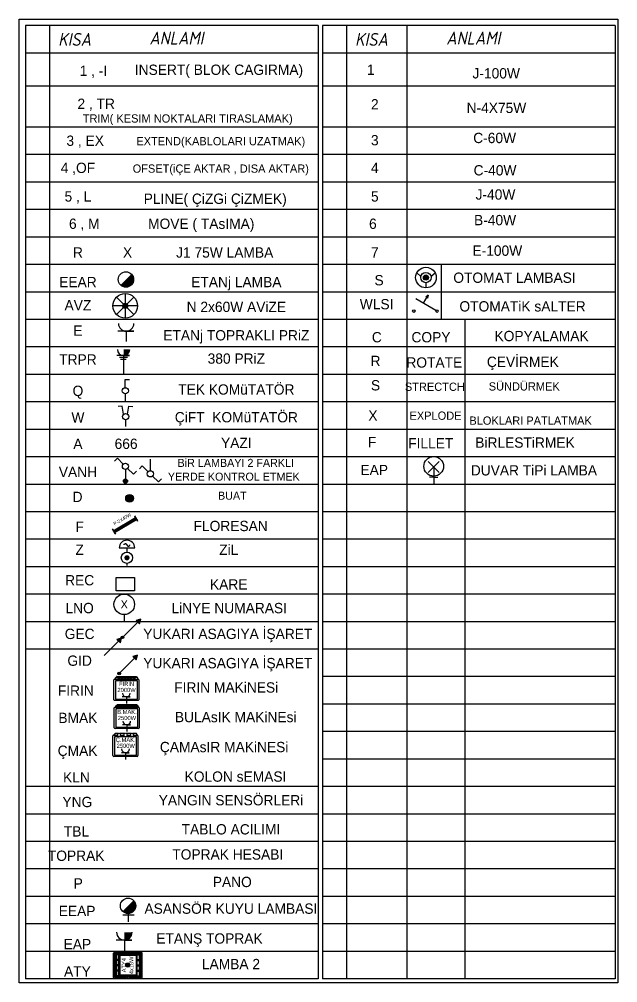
# Model space of a CAD drawing. Header units: millimetres. Extents: x 2277 to 6511, y 228 to 2237.
# Drawn here: x 3761 to 4923, y 298 to 2168 of the extents above; entities that cross this region are included whole.
import ezdxf
from ezdxf.enums import TextEntityAlignment as Align

# ---------------------------------------------------------------- set-up
doc = ezdxf.new("R2010")
doc.units = ezdxf.units.MM
for name, color, linetype in [('ACIHAZ', 7, 'Continuous'), ('AHAT', 7, 'Continuous'), ('ELK', 5, 'Continuous'), ('ELK-Sefa', 3, 'Continuous'), ('THAT', 7, 'Continuous'), ('ZCIHAZ', 5, 'Continuous'), ('ŞEMA', 9, 'Continuous')]:
    doc.layers.add(name, color=color, linetype=linetype)
doc.layers.add('Armatür1', color=3, linetype='Continuous', lineweight=30)
doc.styles.add('2', font='TROMANS', dxfattribs={"height": 20})
doc.styles.add('Sefa - 1', font='GENISO.ttf', dxfattribs={"oblique": 12})

# ---------------------------------------------------------------- blocks, each defined once
blk = doc.blocks.new('EEAR')
at = {"layer": 'ACIHAZ', "color": 3, "const_width": 15}
for points in [[(-5.3, -5.3, 0.414214), (5.3, -5.3, 1)], [(5.3, -5.3, 0.414214), (5.3, 5.3, 1)]]:
    blk.add_lwpolyline(points, format="xyb", dxfattribs=at)
at = {"layer": 'ACIHAZ', "color": 3}
blk.add_circle((0, 0), 15, dxfattribs=at)
blk = doc.blocks.new('E')
at = {"layer": 'ACIHAZ', "color": 4}
for p, q in [((14.7, 20), (-16, 20)), ((0, 20), (14.7, 20)), ((0, 20), (0, 0))]:
    blk.add_line(p, q, dxfattribs=at)
blk.add_arc((0, 35), 15, 180, 0, dxfattribs=at)
blk = doc.blocks.new('TRPR')
at = {"layer": 'ACIHAZ', "color": 4}
for p, q in [((14.7, 44), (-16, 44)), ((9.2, 39.4), (-10.1, 39.4)), ((6.2, 34.3), (-7.3, 34.3)), ((0, 44), (0, 0)), ((0, 44), (14.7, 44))]:
    blk.add_line(p, q, dxfattribs=at)
at = {"layer": 'ACIHAZ', "color": 4, "const_width": 15}
blk.add_lwpolyline([(0, 51.5, 0.414214), (7.5, 59, 1)], format="xyb", dxfattribs=at)
at = {"layer": 'ACIHAZ', "color": 4}
blk.add_arc((0, 59), 15, 180, 0, dxfattribs=at)
blk = doc.blocks.new('Q')
at = {"layer": 'ACIHAZ', "color": 2}
for p, q in [((0, 31.8), (0, 51.8)), ((0, 51.8), (10.1, 51.8))]:
    blk.add_line(p, q, dxfattribs=at)
at = {"layer": 'ACIHAZ', "color": 3}
blk.add_line((0, 16.8), (0, 0), dxfattribs=at)
at = {"layer": 'ACIHAZ', "color": 2}
blk.add_circle((0, 24.3), 7.5, dxfattribs=at)
blk = doc.blocks.new('W')
at = {"layer": 'ACIHAZ', "color": 2}
for p, q in [((-8.1, 49.5), (-17.9, 48.3)), ((-4.9, 29.7), (-8.1, 49.5)), ((4.9, 29.7), (7.6, 49.5)), ((7.6, 49.5), (17.4, 48.5))]:
    blk.add_line(p, q, dxfattribs=at)
at = {"layer": 'ACIHAZ', "color": 3}
blk.add_line((0, 16.5), (0, 0), dxfattribs=at)
at = {"layer": 'ACIHAZ', "color": 2}
blk.add_circle((0, 24), 7.5, dxfattribs=at)
blk = doc.blocks.new('a')
at = {"layer": 'AHAT', "color": 2, "style": '2'}
blk.add_text('666', height=20, dxfattribs=at).set_placement((0, 0), align=Align.MIDDLE_CENTER)
blk = doc.blocks.new('D')
at = {"layer": 'AHAT', "const_width": 5}
blk.add_lwpolyline([(-2.5, 0, 1), (2.5, 0, 1)], format="xyb", close=True, dxfattribs=at)
at = {"layer": 'AHAT', "color": 7}
blk.add_circle((0, 0), 5, dxfattribs=at)
blk = doc.blocks.new('VANH')
at = {"layer": 'ACIHAZ', "color": 2}
for p, q in [((-19.4, 55.5), (-26.8, 48.1)), ((-5.3, 41.3), (-19.4, 55.5)), ((5.3, 30.7), (19.7, 16.8)), ((19.7, 16.8), (26.8, 23.9))]:
    blk.add_line(p, q, dxfattribs=at)
at = {"layer": 'ACIHAZ', "color": 4}
blk.add_line((0, 28.5), (0, 0), dxfattribs=at)
at = {"layer": 'ACIHAZ', "color": 2}
blk.add_circle((0, 36), 7.5, dxfattribs=at)
blk.add_blockref('D', (0, 0))
blk = doc.blocks.new('FLOR')
at = {"layer": 'ACIHAZ', "color": 4}
for p, q in [((-15.2, 125), (4.8, 125)), ((-14.2, 125), (5.8, 125)), ((-13.2, 125), (6.8, 125)), ((-12.2, 125), (7.8, 125)), ((-11.2, 125), (8.8, 125)), ((-10.2, 125), (9.8, 125)), ((-9.9, 125), (10.1, 125)), ((-8.9, 125), (11.1, 125)), ((-7.9, 125), (12.1, 125)), ((-6.9, 125), (13.1, 125)), ((-5.9, 125), (14.1, 125)), ((-4.9, 125), (15.1, 125)), ((-15.2, 0), (4.8, 0)), ((-14.2, 0), (5.8, 0)), ((-13.2, 0), (6.8, 0)), ((-12.2, 0), (7.8, 0)), ((-11.2, 0), (8.8, 0)), ((-10.2, 0), (9.8, 0)), ((-9.9, 0), (10.1, 0)), ((-8.9, 0), (11.1, 0)), ((-7.9, 0), (12.1, 0)), ((-6.9, 0), (13.1, 0)), ((-5.9, 0), (14.1, 0)), ((-4.9, 0), (15.1, 0))]:
    blk.add_line(p, q, dxfattribs=at)
at = {"layer": 'ACIHAZ', "color": 3}
for p, q in [((-5.2, 0), (-5.2, 125)), ((-4.2, 0), (-4.2, 125)), ((-3.2, 0), (-3.2, 125)), ((-2.2, 0), (-2.2, 125)), ((-1.2, 0), (-1.2, 125)), ((-0.2, 0), (-0.2, 125)), ((0.1, 0), (0.1, 125)), ((1.1, 0), (1.1, 125)), ((2.1, 0), (2.1, 125)), ((3.1, 0), (3.1, 125)), ((4.1, 0), (4.1, 125)), ((5.1, 0), (5.1, 125))]:
    blk.add_line(p, q, dxfattribs=at)
blk = doc.blocks.new('GEC')
at = {"layer": 'AHAT', "color": 7}
for p, q in [((71.1, 70.3), (3.9, 3.1)), ((-3.5, -3.5), (-70.7, -70.7))]:
    blk.add_line(p, q, dxfattribs=at)
for points in [[(66.3, 52.5), (71.1, 70.3), (53.3, 65.5)], [(71.1, 70.3), (60.7, 67.5), (68.3, 59.9)], [(-8.3, -21.4), (-3.5, -3.5), (-21.4, -8.3)], [(-3.5, -3.5), (-13.9, -6.3), (-6.3, -13.9)]]:
    blk.add_lwpolyline(points, close=True, dxfattribs=at)
at = {"layer": 'AHAT', "const_width": 5}
blk.add_lwpolyline([(-2.5, 0, 1), (2.5, 0, 1)], format="xyb", close=True, dxfattribs=at)
at = {"layer": 'AHAT', "color": 7}
blk.add_circle((0, 0), 5, dxfattribs=at)
for points in [[(71.1, 70.3), (66.3, 52.5), (53.3, 65.5), (66.3, 52.5)], [(71.1, 70.3), (68.3, 59.9), (60.7, 67.5)], [(-3.5, -3.5), (-8.3, -21.4), (-21.4, -8.3), (-8.3, -21.4)], [(-3.5, -3.5), (-6.3, -13.9), (-13.9, -6.3)]]:
    blk.add_solid(points, dxfattribs=at)
blk = doc.blocks.new('GID')
at = {"layer": 'AHAT', "color": 7}
blk.add_line((71.1, 70.3), (3.9, 3.1), dxfattribs=at)
for points in [[(66.3, 52.5), (71.1, 70.3), (53.3, 65.5)], [(71.1, 70.3), (60.7, 67.5), (68.3, 59.9)]]:
    blk.add_lwpolyline(points, close=True, dxfattribs=at)
at = {"layer": 'AHAT', "const_width": 5}
blk.add_lwpolyline([(-2.5, 0, 1), (2.5, 0, 1)], format="xyb", close=True, dxfattribs=at)
at = {"layer": 'AHAT', "color": 7}
blk.add_circle((0, 0), 5, dxfattribs=at)
for points in [[(71.1, 70.3), (66.3, 52.5), (53.3, 65.5), (66.3, 52.5)], [(71.1, 70.3), (68.3, 59.9), (60.7, 67.5)]]:
    blk.add_solid(points, dxfattribs=at)
blk = doc.blocks.new('EEAP')
at = {"layer": 'ACIHAZ', "color": 4}
for p, q in [((11.7, 13), (-10.5, 13)), ((0, 15.9), (0, 0))]:
    blk.add_line(p, q, dxfattribs=at)
at = {"layer": 'ACIHAZ', "color": 4, "const_width": 15}
for points in [[(5.3, 25.6, 0.414214), (5.3, 36.2, 1)], [(-5.3, 25.6, 0.414214), (5.3, 25.6, 1)]]:
    blk.add_lwpolyline(points, format="xyb", dxfattribs=at)
at = {"layer": 'ACIHAZ', "color": 4}
blk.add_circle((0, 30.9), 15, dxfattribs=at)
blk = doc.blocks.new('EPR')
at = {"layer": 'ACIHAZ', "color": 4}
for p, q in [((14.7, 20), (-16, 20)), ((0, 20), (0, 0)), ((0, 20), (14.7, 20))]:
    blk.add_line(p, q, dxfattribs=at)
at = {"layer": 'ACIHAZ', "color": 4, "const_width": 15}
blk.add_lwpolyline([(0, 27.5, 0.414214), (7.5, 35, 1)], format="xyb", dxfattribs=at)
at = {"layer": 'ACIHAZ', "color": 4}
blk.add_arc((0, 35), 15, 180, 0, dxfattribs=at)
blk = doc.blocks.new('7')
at = {"layer": 'AHAT', "color": 2, "style": '2'}
blk.add_text('E-100W', height=20, dxfattribs=at).set_placement((49.5, 9.2), align=Align.MIDDLE_CENTER)
blk = doc.blocks.new('S')
at = {"layer": 'ELK-Sefa'}
for points in [[(-1104.2, -654.6), (-1112.2, -647.5)], [(-1084.7, -654.6), (-1076.7, -647.5)], [(-1094.5, -666.8), (-1094.5, -676.8)]]:
    blk.add_lwpolyline(points, dxfattribs=at)
for radius in [20, 10]:
    blk.add_circle((-1094.5, -656.8), radius, dxfattribs=at)
blk.add_blockref('D', (-1094.5, -656.8), dxfattribs=at)
blk = doc.blocks.new('WLSI')
at = {"layer": 'THAT', "color": 3}
blk.add_line((2.5, 9.3), (47.8, 87), dxfattribs=at)
at = {"layer": 'THAT', "color": 2}
for p, q in [((30.6, 57.5), (62.1, 39.7)), ((50.7, 41.9), (52.6, 45.1)), ((62.1, 39.7), (50.7, 41.9)), ((54.4, 48.3), (52.6, 45.1)), ((62.1, 39.7), (54.4, 48.3))]:
    blk.add_line(p, q, dxfattribs=at)
for centre in [(0, 95), (0, 5)]:
    blk.add_circle(centre, 5, dxfattribs=at)
blk.add_solid([(62.1, 39.7), (54.4, 48.3), (50.7, 41.9), (54.4, 48.3)], dxfattribs=at)
blk = doc.blocks.new('vaviyen')
at = {"layer": 'ACIHAZ', "color": 4}
blk.add_line((0, -22.8), (0, 0), dxfattribs=at)
at = {"layer": 'ACIHAZ', "color": 2}
for p, q in [((-15.8, -13.4), (-21.4, -19.1)), ((-4.2, -24.6), (-15.8, -13.4)), ((4.2, -33.1), (15.6, -44.4)), ((15.6, -44.4), (21.4, -38.5))]:
    blk.add_line(p, q, dxfattribs=at)
blk.add_circle((0, -28.8), 6, dxfattribs=at)

msp = doc.modelspace()

# ---------------------------------------------------------------- linework, layer by layer
at = {"color": 0}
for p, q in [((3773.037, 2156.035), (3773.037, 305.552)), ((4349.775, 2156.035), (4349.775, 305.552)), ((4513.666, 2156.035), (4513.666, 305.552)), ((4580.448, 1692.284), (4580.448, 1585.613)), ((4625.977, 1584.401), (4625.977, 305.552))]:
    msp.add_line(p, q, dxfattribs=at)
for points in [[(4565.803, 1279.738), (4557.66, 1279.738)], [(4565.803, 1279.738), (4573.946, 1279.738)]]:
    msp.add_lwpolyline(points)
msp.add_lwpolyline([(3948.877, 1084.481), (3984.323, 1084.481), (3984.323, 1058.72), (3948.877, 1058.72)], close=True)
msp.add_circle((4565.803, 1300.522), 19.08)
at = {"layer": 'ACIHAZ', "color": 3}
for p, q in [((3949.565, 1629.013), (3983.407, 1595.172)), ((3983.407, 1629.013), (3949.565, 1595.172)), ((3966.486, 1636.022), (3966.486, 1588.163)), ((3990.416, 1612.092), (3942.557, 1612.092)), ((4555.074, 1288.484), (4576.533, 1309.942)), ((4576.533, 1288.484), (4555.074, 1309.942))]:
    msp.add_line(p, q, dxfattribs=at)
at = {"layer": 'ACIHAZ', "color": 4}
for p, q in [((4565.803, 1299.213), (4565.803, 1266.137)), ((3976.078, 852.934, -18181.722), (3960.702, 852.934, -18181.722)), ((3968.724, 852.934, -18181.722), (3976.078, 852.934, -18181.722)), ((3968.724, 852.934, -18181.722), (3968.724, 839.934, -18181.722)), ((3976.879, 798.519, -18181.722), (3961.503, 798.519, -18181.722)), ((3969.525, 798.519, -18181.722), (3976.879, 798.519, -18181.722)), ((3969.525, 798.519, -18181.722), (3969.525, 785.519, -18181.722)), ((3974.424, 744.45), (3959.048, 744.45)), ((3967.071, 744.45), (3974.424, 744.45)), ((3967.071, 744.45), (3967.071, 731.45))]:
    msp.add_line(p, q, dxfattribs=at)
at = {"layer": 'ACIHAZ', "color": 3}
msp.add_circle((3966.486, 1612.092), 23.93, dxfattribs=at)
at = {"layer": 'ACIHAZ', "color": 4}
for centre in [(3968.724, 860.434, -18181.722), (3969.525, 806.019, -18181.722), (3967.071, 751.95)]:
    msp.add_arc(centre, 7.5, 180, 0, dxfattribs=at)
at = {"layer": 'AHAT'}
msp.add_lwpolyline([(3964.565, 1012.616), (3964.565, 1000.616)], dxfattribs=at)
msp.add_circle((3964.565, 1032.616), 20, dxfattribs=at)
at = {"layer": 'Armatür1', "color": 1}
for p, q in [((3969.2, 357.711), (3946.4, 357.711)), ((3974, 357.711), (3996.8, 357.711)), ((3944, 308.511), (3944, 355.311)), ((3971.6, 350.732), (3971.6, 355.311)), ((3971.6, 350.732), (3971.6, 355.311)), ((3999.2, 308.511), (3999.2, 355.311)), ((3969.2, 306.111), (3946.4, 306.111)), ((3971.6, 308.511), (3971.6, 313.568)), ((3971.6, 308.511), (3971.6, 313.568)), ((3974, 306.111), (3996.8, 306.111))]:
    msp.add_line(p, q, dxfattribs=at)
at = {"layer": 'Armatür1'}
for p, q in [((3967.4, 355.911), (3948.2, 355.911)), ((3949.8, 355.911), (3949.8, 354.141)), ((3953.8, 354.141), (3953.8, 355.911)), ((3961.8, 354.141), (3961.8, 355.911)), ((3965.8, 355.911), (3965.8, 354.141)), ((3975.8, 355.911), (3995, 355.911)), ((3977.4, 355.911), (3977.4, 354.141)), ((3981.4, 354.141), (3981.4, 355.911)), ((3989.4, 354.141), (3989.4, 355.911)), ((3993.4, 355.911), (3993.4, 354.141)), ((3945.8, 310.311), (3945.8, 353.511)), ((3949.8, 352.269), (3949.8, 343.026)), ((3949.8, 341.154), (3949.8, 332.847)), ((3953.8, 343.026), (3953.8, 352.269)), ((3953.8, 332.847), (3953.8, 341.154)), ((3961.8, 350.732), (3961.8, 352.269)), ((3965.8, 352.269), (3965.8, 350.732)), ((3969.8, 350.732), (3969.8, 353.511)), ((3973.4, 350.732), (3973.4, 353.511)), ((3977.4, 352.269), (3977.4, 350.732)), ((3981.4, 350.732), (3981.4, 352.269)), ((3989.4, 343.026), (3989.4, 352.269)), ((3989.4, 332.847), (3989.4, 341.154)), ((3993.4, 352.269), (3993.4, 343.026)), ((3993.4, 341.154), (3993.4, 332.847)), ((3997.4, 310.311), (3997.4, 353.511)), ((3949.8, 330.975), (3949.8, 322.668)), ((3949.8, 320.796), (3949.8, 311.552)), ((3953.8, 322.668), (3953.8, 330.975)), ((3953.8, 311.552), (3953.8, 320.796)), ((3989.4, 322.668), (3989.4, 330.975)), ((3989.4, 311.552), (3989.4, 320.796)), ((3993.4, 330.975), (3993.4, 322.668)), ((3993.4, 320.796), (3993.4, 311.552)), ((3967.4, 307.911), (3948.2, 307.911)), ((3949.8, 309.68), (3949.8, 307.911)), ((3953.8, 307.911), (3953.8, 309.68)), ((3961.8, 311.552), (3961.8, 313.568)), ((3961.8, 307.911), (3961.8, 309.68)), ((3965.8, 313.568), (3965.8, 311.552)), ((3965.8, 309.68), (3965.8, 307.911)), ((3969.8, 310.311), (3969.8, 313.568)), ((3973.4, 310.311), (3973.4, 313.568)), ((3975.8, 307.911), (3995, 307.911)), ((3977.4, 313.568), (3977.4, 311.552)), ((3977.4, 309.68), (3977.4, 307.911)), ((3981.4, 311.552), (3981.4, 313.568)), ((3981.4, 307.911), (3981.4, 309.68)), ((3989.4, 307.911), (3989.4, 309.68)), ((3993.4, 309.68), (3993.4, 307.911))]:
    msp.add_line(p, q, dxfattribs=at)
at = {"layer": 'Armatür1', "color": 254}
for p, q in [((3945.8, 353.205), (3946.737, 354.141)), ((3945.8, 353.205), (3946.737, 352.269)), ((3957.8, 353.205), (3945.8, 353.205)), ((3945.8, 342.09), (3946.737, 343.026)), ((3945.8, 342.09), (3946.737, 341.154)), ((3955.739, 342.09), (3945.8, 342.09)), ((3956.864, 354.141), (3946.737, 354.141)), ((3956.864, 352.269), (3946.737, 352.269)), ((3946.737, 351.997), (3946.737, 343.903)), ((3955.739, 343.026), (3946.737, 343.026)), ((3955.739, 341.154), (3946.737, 341.154)), ((3946.737, 340.798), (3946.737, 333.57)), ((3957.8, 353.205), (3956.864, 354.141)), ((3957.8, 353.205), (3956.864, 352.269)), ((3956.864, 351.997), (3956.864, 350.732)), ((3957.8, 353.205), (3958.737, 354.141)), ((3957.8, 353.205), (3958.737, 352.269)), ((3957.8, 353.205), (3969.8, 353.205)), ((3957.8, 353.205), (3969.8, 353.205)), ((3957.8, 352.576), (3957.8, 350.732)), ((3958.737, 354.141), (3968.864, 354.141)), ((3958.737, 354.141), (3968.864, 354.141)), ((3958.737, 352.269), (3968.864, 352.269)), ((3958.737, 352.269), (3968.864, 352.269)), ((3958.737, 351.997), (3958.737, 350.732)), ((3969.8, 353.205), (3968.864, 354.141)), ((3969.8, 353.205), (3968.864, 352.269)), ((3968.864, 351.997), (3968.864, 350.732)), ((3973.4, 353.205), (3974.337, 354.141)), ((3985.4, 353.205), (3973.4, 353.205)), ((3973.4, 353.205), (3974.337, 352.269)), ((3985.4, 353.205), (3973.4, 353.205)), ((3984.464, 354.141), (3974.337, 354.141)), ((3984.464, 354.141), (3974.337, 354.141)), ((3984.464, 352.269), (3974.337, 352.269)), ((3984.464, 352.269), (3974.337, 352.269)), ((3974.337, 351.997), (3974.337, 350.732)), ((3985.4, 353.205), (3984.464, 354.141)), ((3985.4, 353.205), (3984.464, 352.269)), ((3984.464, 351.997), (3984.464, 350.732)), ((3985.4, 353.205), (3986.337, 354.141)), ((3985.4, 353.205), (3986.337, 352.269)), ((3985.4, 353.205), (3997.4, 353.205)), ((3985.4, 352.576), (3985.4, 350.732)), ((3986.337, 354.141), (3996.464, 354.141)), ((3986.337, 352.269), (3996.464, 352.269)), ((3986.337, 351.997), (3986.337, 350.732)), ((3988.369, 343.026), (3996.464, 343.026)), ((3988.369, 342.09), (3997.4, 342.09)), ((3988.369, 341.154), (3996.464, 341.154)), ((3997.4, 353.205), (3996.464, 354.141)), ((3997.4, 353.205), (3996.464, 352.269)), ((3996.464, 351.997), (3996.464, 343.903)), ((3997.4, 342.09), (3996.464, 343.026)), ((3997.4, 342.09), (3996.464, 341.154)), ((3996.464, 340.798), (3996.464, 333.57)), ((3945.8, 331.911), (3946.737, 332.847)), ((3945.8, 331.911), (3946.737, 330.975)), ((3955.739, 331.911), (3945.8, 331.911)), ((3945.8, 321.732), (3946.737, 322.668)), ((3945.8, 321.732), (3946.737, 320.796)), ((3955.739, 321.732), (3945.8, 321.732)), ((3955.739, 332.847), (3946.737, 332.847)), ((3955.739, 330.975), (3946.737, 330.975)), ((3946.737, 330.619), (3946.737, 323.391)), ((3955.739, 322.668), (3946.737, 322.668)), ((3955.739, 320.796), (3946.737, 320.796)), ((3946.737, 320.081), (3946.737, 312.854)), ((3988.369, 332.847), (3996.464, 332.847)), ((3988.369, 331.911), (3997.4, 331.911)), ((3988.369, 330.975), (3996.464, 330.975)), ((3988.369, 322.668), (3996.464, 322.668)), ((3988.369, 321.732), (3997.4, 321.732)), ((3988.369, 320.796), (3996.464, 320.796)), ((3997.4, 331.911), (3996.464, 332.847)), ((3997.4, 331.911), (3996.464, 330.975)), ((3996.464, 330.619), (3996.464, 323.391)), ((3997.4, 321.732), (3996.464, 322.668)), ((3997.4, 321.732), (3996.464, 320.796)), ((3996.464, 320.081), (3996.464, 312.854)), ((3945.8, 310.616), (3946.737, 311.552)), ((3945.8, 310.616), (3946.737, 309.68)), ((3957.8, 310.616), (3945.8, 310.616)), ((3956.864, 311.552), (3946.737, 311.552)), ((3956.864, 309.68), (3946.737, 309.68)), ((3956.864, 313.568), (3956.864, 312.276)), ((3957.8, 310.616), (3956.864, 311.552)), ((3957.8, 310.616), (3956.864, 309.68)), ((3957.8, 313.568), (3957.8, 311.697)), ((3957.8, 310.616), (3958.737, 311.552)), ((3957.8, 310.616), (3958.737, 309.68)), ((3957.8, 310.616), (3969.8, 310.616)), ((3957.8, 310.616), (3969.8, 310.616)), ((3958.737, 313.568), (3958.737, 312.854)), ((3958.737, 311.552), (3968.864, 311.552)), ((3958.737, 311.552), (3968.864, 311.552)), ((3958.737, 309.68), (3968.864, 309.68)), ((3958.737, 309.68), (3968.864, 309.68)), ((3968.864, 313.568), (3968.864, 312.854)), ((3969.8, 310.616), (3968.864, 311.552)), ((3969.8, 310.616), (3968.864, 309.68)), ((3973.4, 310.616), (3974.337, 311.552)), ((3985.4, 310.616), (3973.4, 310.616)), ((3973.4, 310.616), (3974.337, 309.68)), ((3985.4, 310.616), (3973.4, 310.616)), ((3974.337, 313.568), (3974.337, 312.854)), ((3984.464, 311.552), (3974.337, 311.552)), ((3984.464, 311.552), (3974.337, 311.552)), ((3984.464, 309.68), (3974.337, 309.68)), ((3984.464, 309.68), (3974.337, 309.68)), ((3984.464, 313.568), (3984.464, 312.854)), ((3985.4, 310.616), (3984.464, 311.552)), ((3985.4, 310.616), (3984.464, 309.68)), ((3985.4, 313.568), (3985.4, 311.697)), ((3985.4, 310.616), (3986.337, 311.552)), ((3985.4, 310.616), (3986.337, 309.68)), ((3985.4, 310.616), (3997.4, 310.616)), ((3986.337, 313.568), (3986.337, 312.276)), ((3986.337, 311.552), (3996.464, 311.552)), ((3986.337, 309.68), (3996.464, 309.68)), ((3997.4, 310.616), (3996.464, 311.552)), ((3997.4, 310.616), (3996.464, 309.68))]:
    msp.add_line(p, q, dxfattribs=at)
at = {"layer": 'Armatür1', "color": 1}
for centre, start, end in [((3946.4, 355.311), 90, 180), ((3969.2, 355.311), 0, 90), ((3974, 355.311), 90, 180), ((3996.8, 355.311), 0, 90), ((3946.4, 308.511), 180, 270), ((3969.2, 308.511), 270, 0), ((3974, 308.511), 180, 270), ((3996.8, 308.511), 270, 0)]:
    msp.add_arc(centre, 2.4, start, end, dxfattribs=at)
at = {"layer": 'Armatür1'}
for centre, start, end in [((3948.2, 353.511), 90, 180), ((3967.4, 353.511), 0, 90), ((3975.8, 353.511), 90, 180), ((3995, 353.511), 0, 90), ((3948.2, 310.311), 180, 270), ((3967.4, 310.311), 270, 0), ((3975.8, 310.311), 180, 270), ((3995, 310.311), 270, 0)]:
    msp.add_arc(centre, 2.4, start, end, dxfattribs=at)
at = {"layer": 'ELK-Sefa', "color": 0}
for p, q in [((3944.348, 847.554, -18181.722), (3944.348, 885.843, -18181.722)), ((3948.406, 890.37, -18181.722), (3945.968, 887.463, -18181.722)), ((3945.968, 887.463, -18181.722), (3991.328, 887.463, -18181.722)), ((3947.421, 884.213, -18181.722), (3947.421, 848.477, -18181.722)), ((3990.027, 884.213, -18181.722), (3947.421, 884.213, -18181.722)), ((3990.027, 890.37, -18181.722), (3948.406, 890.37, -18181.722)), ((3950.384, 892.263, -18181.722), (3949.747, 892.263, -18181.722)), ((3949.747, 892.263, -18181.722), (3949.747, 890.37, -18181.722)), ((3949.747, 890.37, -18181.722), (3950.384, 890.37, -18181.722)), ((3950.384, 890.37, -18181.722), (3950.384, 892.263, -18181.722)), ((3950.384, 892.263, -18181.722), (3988.049, 892.263, -18181.722)), ((3950.384, 891.717, -18181.722), (3950.384, 892.263, -18181.722)), ((3988.049, 891.717, -18181.722), (3950.384, 891.717, -18181.722)), ((3988.049, 890.37, -18181.722), (3988.049, 892.263, -18181.722)), ((3988.049, 892.263, -18181.722), (3988.687, 892.263, -18181.722)), ((3988.049, 892.263, -18181.722), (3988.049, 891.717, -18181.722)), ((3988.687, 890.37, -18181.722), (3988.049, 890.37, -18181.722)), ((3988.687, 892.263, -18181.722), (3988.687, 890.37, -18181.722)), ((3991.328, 887.463, -18181.722), (3990.027, 890.37, -18181.722)), ((3990.027, 848.477, -18181.722), (3990.027, 884.213, -18181.722)), ((3992.948, 885.843, -18181.722), (3992.948, 847.554, -18181.722)), ((3991.328, 845.934, -18181.722), (3945.968, 845.934, -18181.722)), ((3947.421, 848.477, -18181.722), (3990.027, 848.477, -18181.722)), ((3945.148, 793.139, -18181.722), (3945.148, 831.428, -18181.722)), ((3949.207, 835.955, -18181.722), (3946.768, 833.048, -18181.722)), ((3946.768, 833.048, -18181.722), (3992.128, 833.048, -18181.722)), ((3991.609, 834.21, -18181.722), (3947.743, 834.21, -18181.722)), ((3947.988, 834.502, -18181.722), (3991.478, 834.502, -18181.722)), ((3948.222, 829.798, -18181.722), (3948.222, 794.062, -18181.722)), ((3990.828, 829.798, -18181.722), (3948.222, 829.798, -18181.722)), ((3990.828, 835.955, -18181.722), (3949.207, 835.955, -18181.722)), ((3951.185, 837.847, -18181.722), (3950.548, 837.847, -18181.722)), ((3950.548, 837.847, -18181.722), (3950.548, 835.955, -18181.722)), ((3950.548, 835.955, -18181.722), (3951.185, 835.955, -18181.722)), ((3951.185, 835.955, -18181.722), (3951.185, 837.847, -18181.722)), ((3951.185, 837.847, -18181.722), (3988.85, 837.847, -18181.722)), ((3951.185, 837.302, -18181.722), (3951.185, 837.847, -18181.722)), ((3988.85, 837.302, -18181.722), (3951.185, 837.302, -18181.722)), ((3988.85, 835.955, -18181.722), (3988.85, 837.847, -18181.722)), ((3988.85, 837.847, -18181.722), (3989.487, 837.847, -18181.722)), ((3988.85, 837.847, -18181.722), (3988.85, 837.302, -18181.722)), ((3989.487, 835.955, -18181.722), (3988.85, 835.955, -18181.722)), ((3989.487, 837.847, -18181.722), (3989.487, 835.955, -18181.722)), ((3992.128, 833.048, -18181.722), (3990.828, 835.955, -18181.722)), ((3990.828, 794.062, -18181.722), (3990.828, 829.798, -18181.722)), ((3993.748, 831.428, -18181.722), (3993.748, 793.139, -18181.722)), ((3992.128, 791.519, -18181.722), (3946.768, 791.519, -18181.722)), ((3948.222, 794.062, -18181.722), (3990.828, 794.062, -18181.722)), ((3942.694, 739.07), (3942.694, 777.359)), ((3946.753, 781.886), (3944.314, 778.979)), ((3944.314, 778.979), (3951.023, 778.979)), ((3945.768, 775.729), (3945.768, 739.992)), ((3988.374, 775.729), (3945.768, 775.729)), ((3952.819, 781.886), (3946.753, 781.886)), ((3965.539, 781.886), (3955.729, 781.886)), ((3957.525, 778.979), (3963.743, 778.979)), ((3978.26, 781.886), (3968.449, 781.886)), ((3970.245, 778.979), (3976.463, 778.979)), ((3988.374, 781.886), (3981.169, 781.886)), ((3982.965, 778.979), (3989.674, 778.979)), ((3989.674, 778.979), (3988.374, 781.886)), ((3988.374, 739.992), (3988.374, 775.729)), ((3991.294, 777.359), (3991.294, 739.07)), ((3989.674, 737.45), (3944.314, 737.45)), ((3945.768, 739.992), (3988.374, 739.992))]:
    msp.add_line(p, q, dxfattribs=at)
at = {"layer": 'ELK-Sefa'}
for points in [[(3760.614, 2168.424), (4923.325, 2168.424), (4923.325, 298.077), (3760.614, 298.077)], [(3955.739, 313.568), (3988.369, 313.568), (3988.369, 350.732), (3955.739, 350.732)]]:
    msp.add_lwpolyline(points, close=True, dxfattribs=at)
at = {"layer": 'ELK-Sefa', "color": 0}
for centre, radius in [((3953.932, 888.917, -18181.722), 1.454), ((3959.932, 888.917, -18181.722), 1.454), ((3965.932, 888.917, -18181.722), 1.454), ((3971.932, 888.917, -18181.722), 1.454), ((3977.932, 888.917, -18181.722), 1.454), ((3983.932, 888.917, -18181.722), 1.454), ((3954.274, 778.979), 3.251), ((3966.994, 778.979), 3.251), ((3979.714, 778.979), 3.251)]:
    msp.add_circle(centre, radius, dxfattribs=at)
for centre, start, end in [((3945.968, 885.843, -18181.722), 90, 180), ((3991.328, 885.843, -18181.722), 360, 90), ((3945.968, 847.554, -18181.722), 180, 270), ((3991.328, 847.554, -18181.722), 270, 360), ((3946.768, 831.428, -18181.722), 90, 180), ((3992.128, 831.428, -18181.722), 360, 90), ((3946.768, 793.139, -18181.722), 180, 270), ((3992.128, 793.139, -18181.722), 270, 360), ((3944.314, 777.359), 90, 180), ((3989.674, 777.359), 360, 90), ((3944.314, 739.07), 180, 270), ((3989.674, 739.07), 270, 360)]:
    msp.add_arc(centre, 1.62, start, end, dxfattribs=at)
at = {"layer": 'ZCIHAZ', "color": 5}
msp.add_line((3954.869, 1142.161), (3984.869, 1142.161), dxfattribs=at)
at = {"layer": 'ZCIHAZ', "color": 2}
for p, q in [((3964.339, 1148.629), (3964.407, 1148.764)), ((3964.339, 1148.368), (3964.339, 1148.629)), ((3964.407, 1148.764), (3964.469, 1148.962)), ((3964.469, 1148.962), (3964.605, 1149.223)), ((3964.605, 1149.223), (3964.668, 1149.354)), ((3964.668, 1149.354), (3964.735, 1149.489)), ((3964.735, 1149.489), (3964.803, 1149.62)), ((3964.803, 1149.62), (3964.934, 1149.688)), ((3964.934, 1149.688), (3965.001, 1149.818)), ((3965.001, 1149.818), (3965.132, 1149.818)), ((3965.132, 1149.818), (3965.262, 1149.949)), ((3965.262, 1149.949), (3965.398, 1150.016)), ((3965.398, 1150.016), (3965.528, 1150.147)), ((3965.528, 1150.147), (3965.658, 1150.147)), ((3965.658, 1150.147), (3965.794, 1150.215)), ((3965.794, 1150.215), (3965.924, 1150.215)), ((3965.924, 1150.215), (3966.055, 1150.283)), ((3966.055, 1150.283), (3966.185, 1150.413)), ((3966.185, 1150.413), (3966.32, 1150.413)), ((3966.32, 1150.413), (3966.451, 1150.481)), ((3966.451, 1150.481), (3966.581, 1150.481)), ((3966.581, 1150.481), (3966.717, 1150.543)), ((3966.717, 1150.543), (3967.243, 1150.543)), ((3967.243, 1150.543), (3967.374, 1150.481)), ((3967.374, 1150.481), (3967.509, 1150.413)), ((3967.509, 1150.413), (3967.64, 1150.345)), ((3967.64, 1150.345), (3967.77, 1150.345)), ((3967.77, 1150.345), (3967.9, 1150.283)), ((3967.9, 1150.283), (3968.036, 1150.215)), ((3968.036, 1150.215), (3968.166, 1150.147)), ((3968.166, 1150.147), (3968.297, 1150.084)), ((3968.297, 1150.084), (3968.432, 1149.949)), ((3968.432, 1149.949), (3968.563, 1149.886)), ((3968.563, 1149.886), (3968.63, 1149.75)), ((3968.63, 1149.75), (3968.693, 1149.62)), ((3968.693, 1149.62), (3968.761, 1149.489)), ((3968.761, 1149.489), (3968.828, 1149.354)), ((3968.828, 1149.354), (3968.891, 1149.223)), ((3968.891, 1149.223), (3968.959, 1149.093)), ((3968.959, 1149.093), (3969.089, 1149.025)), ((3969.089, 1149.025), (3969.089, 1148.895)), ((3969.089, 1148.895), (3969.225, 1148.827)), ((3969.225, 1148.827), (3969.287, 1148.696)), ((3969.287, 1148.696), (3969.423, 1148.566)), ((3969.423, 1148.566), (3969.485, 1148.43)), ((3969.485, 1148.43), (3969.485, 1148.3)), ((3969.485, 1148.3), (3969.621, 1148.232)), ((3969.621, 1148.232), (3969.621, 1147.971)), ((3969.621, 1147.971), (3969.684, 1147.836)), ((3969.684, 1147.836), (3969.819, 1147.575)), ((3969.819, 1147.575), (3969.949, 1147.507)), ((3969.949, 1147.507), (3969.949, 1147.376)), ((3969.949, 1147.376), (3970.08, 1147.309)), ((3970.08, 1147.309), (3970.08, 1147.178)), ((3970.08, 1147.178), (3970.148, 1147.048)), ((3970.148, 1147.048), (3970.21, 1146.912)), ((3970.21, 1146.912), (3970.346, 1146.912)), ((3970.346, 1146.912), (3970.346, 1146.782)), ((3970.346, 1146.782), (3970.476, 1146.714)), ((3970.476, 1146.714), (3970.544, 1146.583)), ((3970.544, 1146.583), (3970.606, 1146.453)), ((3970.606, 1146.453), (3970.742, 1146.385)), ((3970.742, 1146.385), (3970.872, 1146.317)), ((3970.872, 1146.317), (3970.94, 1146.187)), ((3970.94, 1146.187), (3971.07, 1146.119)), ((3971.07, 1146.119), (3971.201, 1146.056)), ((3971.201, 1146.056), (3971.269, 1145.921)), ((3971.269, 1145.921), (3971.399, 1145.921)), ((3971.399, 1145.921), (3971.535, 1145.858)), ((3971.535, 1145.858), (3971.795, 1145.722)), ((3971.795, 1145.722), (3971.926, 1145.66)), ((3971.926, 1145.66), (3972.061, 1145.592)), ((3972.061, 1145.592), (3972.192, 1145.529)), ((3972.192, 1145.529), (3972.39, 1145.462)), ((3972.39, 1145.462), (3972.52, 1145.462)), ((3972.52, 1145.462), (3972.656, 1145.394)), ((3972.656, 1145.394), (3973.578, 1145.394)), ((3973.578, 1145.394), (3973.777, 1145.462)), ((3973.777, 1145.462), (3973.907, 1145.529)), ((3973.907, 1145.529), (3974.037, 1145.66)), ((3974.037, 1145.66), (3974.173, 1145.722)), ((3974.173, 1145.722), (3974.303, 1145.858)), ((3974.303, 1145.858), (3974.371, 1145.988)), ((3974.371, 1145.988), (3974.501, 1146.119)), ((3974.501, 1146.119), (3974.569, 1146.255)), ((3974.569, 1146.385), (3974.699, 1146.515)), ((3974.569, 1146.255), (3974.569, 1146.385)), ((3974.699, 1146.515), (3974.767, 1146.651)), ((3974.767, 1146.651), (3974.83, 1146.782)), ((3974.83, 1146.782), (3974.898, 1146.912)), ((3974.898, 1146.912), (3974.965, 1147.048)), ((3974.965, 1147.048), (3975.028, 1147.178)), ((3975.028, 1147.178), (3975.164, 1147.439)), ((3975.164, 1147.439), (3975.226, 1147.575)), ((3975.226, 1147.575), (3975.362, 1147.836)), ((3975.362, 1147.836), (3975.424, 1147.971))]:
    msp.add_line(p, q, dxfattribs=at)
at = {"layer": 'ZCIHAZ', "color": 6}
for p, q in [((3969.869, 1142.161), (3969.869, 1134.083)), ((3969.869, 1112.083), (3969.869, 1108))]:
    msp.add_line(p, q, dxfattribs=at)
at = {"layer": 'ZCIHAZ', "color": 5, "const_width": 5}
msp.add_lwpolyline([(3967.369, 1123.083, 1), (3972.369, 1123.083, 1)], format="xyb", close=True, dxfattribs=at)
at = {"layer": 'ZCIHAZ', "color": 5}
msp.add_circle((3969.869, 1123.083), 11, dxfattribs=at)
msp.add_arc((3969.869, 1142.161), 15, 0, 180, dxfattribs=at)
at = {"layer": 'ŞEMA', "color": 0}
for p, q in [((4341.616, 2156.035), (3773.037, 2156.035)), ((3819.589, 2156.035), (3819.589, 305.552)), ((4341.616, 2156.035), (4341.616, 305.552)), ((4918.354, 2156.035), (4349.775, 2156.035)), ((4396.327, 2156.035), (4396.327, 305.552)), ((4918.354, 2156.035), (4918.354, 305.552)), ((4341.616, 2102.699), (3773.037, 2102.699)), ((4918.354, 2102.699), (4349.775, 2102.699)), ((4341.616, 2038.561), (3773.037, 2038.561)), ((4918.354, 2038.561), (4349.775, 2038.561)), ((4341.616, 1958.964), (3773.037, 1958.964)), ((4918.354, 1958.964), (4349.775, 1958.964)), ((4341.616, 1905.628), (3773.037, 1905.628)), ((4918.354, 1905.628), (4349.775, 1905.628)), ((4341.616, 1852.292), (3773.037, 1852.292)), ((4918.354, 1852.292), (4349.775, 1852.292)), ((4341.616, 1798.956), (3773.037, 1798.956)), ((4918.354, 1798.956), (4349.775, 1798.956)), ((4341.616, 1745.62), (3773.037, 1745.62)), ((4918.354, 1745.62), (4349.775, 1745.62)), ((4341.616, 1692.284), (3773.037, 1692.284)), ((4918.354, 1692.284), (4349.775, 1692.284)), ((4341.616, 1638.948), (3773.037, 1638.948)), ((4918.354, 1638.948), (4349.775, 1638.948)), ((4341.616, 1585.613), (3773.037, 1585.613)), ((4918.354, 1585.613), (4349.775, 1585.613)), ((4341.616, 1532.277), (3773.037, 1532.277)), ((4918.354, 1532.277), (4349.775, 1532.277)), ((4341.616, 1478.941), (3773.037, 1478.941)), ((4918.354, 1478.941), (4349.775, 1478.941)), ((4341.616, 1425.605), (3773.037, 1425.605)), ((4918.354, 1425.605), (4349.775, 1425.605)), ((4341.616, 1372.269), (3773.037, 1372.269)), ((4918.354, 1372.269), (4349.775, 1372.269)), ((4341.616, 1318.933), (3773.037, 1318.933)), ((4918.354, 1318.933), (4349.775, 1318.933)), ((4341.616, 1265.598), (3773.037, 1265.598)), ((4918.354, 1265.598), (4349.775, 1265.598)), ((4341.616, 1212.262), (3773.037, 1212.262)), ((4918.354, 1212.262), (4349.775, 1212.262)), ((4341.616, 1158.926), (3773.037, 1158.926)), ((4918.354, 1158.926), (4349.775, 1158.926)), ((4341.616, 1105.59), (3773.037, 1105.59)), ((4918.354, 1105.59), (4349.775, 1105.59)), ((4341.616, 1052.254), (3773.037, 1052.254)), ((4918.354, 1052.254), (4349.775, 1052.254)), ((4341.616, 998.918), (3773.037, 998.918)), ((4918.354, 998.918), (4349.775, 998.918)), ((4341.616, 945.582), (3773.037, 945.582)), ((4918.354, 945.582), (4349.775, 945.582)), ((4918.354, 892.247), (4349.775, 892.247)), ((4918.354, 838.911), (4349.775, 838.911)), ((4918.354, 785.575), (4349.775, 785.575)), ((4918.354, 732.239), (4349.775, 732.239)), ((4341.616, 678.903), (3773.037, 678.903)), ((4918.354, 678.903), (4349.775, 678.903)), ((4341.616, 625.567), (3773.037, 625.567)), ((4918.354, 625.567), (4349.775, 625.567)), ((4341.616, 572.231), (3773.037, 572.231)), ((4918.354, 572.231), (4349.775, 572.231)), ((4341.616, 518.896), (3773.037, 518.896)), ((4918.354, 518.896), (4349.775, 518.896)), ((4341.616, 465.56), (3773.037, 465.56)), ((4918.354, 465.56), (4349.775, 465.56)), ((4341.616, 412.224), (3773.037, 412.224)), ((4341.616, 412.224), (3773.037, 412.224)), ((4918.354, 412.224), (4349.775, 412.224)), ((4918.354, 412.224), (4349.775, 412.224)), ((4341.616, 358.888), (3773.037, 358.888)), ((4341.616, 358.888), (3773.037, 358.888)), ((4918.354, 358.888), (4349.775, 358.888)), ((4918.354, 358.888), (4349.775, 358.888)), ((4341.616, 305.552), (3773.037, 305.552)), ((4341.616, 305.552), (3773.037, 305.552)), ((4918.354, 305.552), (4349.775, 305.552)), ((4918.354, 305.552), (4349.775, 305.552))]:
    msp.add_line(p, q, dxfattribs=at)

# ---------------------------------------------------------------- block references
for name, p in [('EEAR', (3967.831, 1663.26)), ('E', (3968.369, 1542.821)), ('a', (3968.199, 1344.347))]:
    msp.add_blockref(name, p)
for name, p, xscale, yscale, zscale in [('TRPR', (3963.261, 1480.451), 0.8, 0.8, 0.8), ('Q', (3966.534, 1427.732), 0.8, 0.8, 0.8), ('W', (3967.252, 1377.806), 0.8, 0.8, 0.8), ('VANH', (3966.927, 1271.834), 0.8, 0.8, 0.8), ('D', (3974.89, 1238.327), 1.5, 1.5, 1.5), ('D', (3971.18, 332.31), 0.8, 0.8, 0.8)]:
    msp.add_blockref(name, p, dxfattribs=dict(xscale=xscale, yscale=yscale, zscale=zscale))
at = {"layer": 'ELK', "xscale": 0.4, "yscale": 0.4, "zscale": 0.4, "rotation": 300.641015158692}
msp.add_blockref('FLOR', (3944.443, 1173.845), dxfattribs=at)
at = {"layer": 'ELK-Sefa'}
for name, p in [('7', (4639.909, 1710.051)), ('S', (5645.222, 2323.807)), ('D', (3966.486, 1612.092)), ('EEAP', (3972.046, 416.406)), ('EPR', (3964.781, 360.919))]:
    msp.add_blockref(name, p, dxfattribs=at)
at = {"layer": 'ELK-Sefa', "xscale": 0.5, "yscale": 0.5, "zscale": 0.5, "rotation": 90}
msp.add_blockref('WLSI', (4574.707, 1601.966), dxfattribs=at)
at = {"layer": 'ELK-Sefa', "color": 3}
msp.add_blockref('vaviyen', (4015.321, 1314.772), dxfattribs=at)
at = {"layer": 'ELK-Sefa', "xscale": 0.5, "yscale": 0.5, "zscale": 0.5}
for name, p in [('GEC', (3961.149, 968.532)), ('GID', (3954.775, 898.521))]:
    msp.add_blockref(name, p, dxfattribs=at)

# ---------------------------------------------------------------- texts
at = {"color": 0, "style": 'Sefa - 1', "oblique": 12}
for s, p in [('KISA', (3836.286, 2116.839)), ('ANLAMI', (4013.36, 2119.359)), ('KISA', (4413.024, 2116.839)), ('ANLAMI', (4590.098, 2119.359))]:
    msp.add_text(s, height=25, dxfattribs=at).set_placement(p)
at = {"layer": 'AHAT', "color": 2, "style": '2'}
for s, height, p in [('1 , -I', 20, (3904.848, 2068.424)), ('INSERT( BLOK CAGIRMA)', 20, (4148.604, 2070.431)), ('1', 20, (4443.42, 2070.431)), ('J-100W', 20, (4687.235, 2063.536)), ('2 , TR ', 20, (3913.789, 2004.367)), ('2', 20, (4451.357, 2003.363)), ('N-4X75W', 20, (4687.638, 1996.407)), ('TRIM( KESIM NOKTALARI TIRASLAMAK)', 16, (4087.898, 1975.865)), ('C-60W', 20, (4684.165, 1938.027)), ('3 , EX', 20, (3888.68, 1932.676)), ('EXTEND(KABLOLARI UZATMAK)', 16, (4152.123, 1931.752)), ('3', 20, (4451.357, 1933.68)), ('4 ,OF', 20, (3874.618, 1879.995)), ('4', 20, (4451.357, 1879.995)), ('OFSET(iÇE AKTAR , DISA AKTAR)', 16, (4152.123, 1878.537)), ('C-40W', 20, (4684.931, 1875.264)), ('5 , L', 20, (3874.618, 1824.499)), ('5', 20, (4451.357, 1824.499)), ('J-40W', 20, (4685.778, 1828.306)), ('PLINE( ÇiZGi ÇiZMEK)', 20, (4141.349, 1820.036)), ('6 , M ', 20, (3890.689, 1771.476)), ('MOVE ( TAsIMA)', 20, (4114.175, 1771.476)), ('6 ', 20, (4451.357, 1771.476)), ('B-40W', 20, (4685.022, 1778.525)), ('R', 20, (3874.618, 1715.694)), ('X', 20, (3970.995, 1715.694)), ('J1 75W LAMBA', 20, (4159.75, 1715.694)), ('7', 20, (4451.357, 1715.694)), ('EEAR', 20, (3874.618, 1658.203)), ('ETANj LAMBA', 20, (4182.369, 1658.203)), ('S', 20, (4459.681, 1661.821)), ('OTOMAT LAMBASI', 20, (4722.763, 1666.735)), ('AVZ', 20, (3874.618, 1613.279)), ('N 2x60W AViZE', 20, (4182.369, 1610.1)), ('WLSI', 20, (4454.862, 1615.411)), ('OTOMATiK sALTER', 20, (4738.389, 1611.123)), ('E', 20, (3874.618, 1564.103)), ('ETANj TOPRAKLI PRiZ', 20, (4182.369, 1554.971)), ('C', 20, (4455.248, 1551.216)), ('COPY', 20, (4560.486, 1551.216)), ('KOPYALAMAK', 20, (4775.32, 1553.521)), ('TRPR', 20, (3874.618, 1507.975)), ('380 PRiZ', 20, (4182.369, 1509.733)), ('R', 20, (4452.793, 1505.151)), ('ÇEVİRMEK', 20, (4738.931, 1503.418)), ('ROTATE', 20, (4566.982, 1502.143)), ('TEK KOMüTATÖR', 20, (4182.369, 1449.718)), ('S', 20, (4452.793, 1457.87)), ('STRECTCH', 16, (4568.037, 1455.087)), ('SÜNDÜRMEK', 16, (4741.625, 1455.698)), ('Q', 20, (3874.618, 1447.1)), ('W', 20, (3874.618, 1395.499)), ('ÇiFT  KOMüTATÖR', 20, (4182.369, 1395.912)), ('X', 20, (4447.681, 1399.147)), ('EXPLODE', 16, (4569.327, 1398.911)), ('BLOKLARI PATLATMAK', 16, (4754.027, 1389.301)), ('A', 20, (3874.618, 1344.147)), ('YAZI', 20, (4182.369, 1346.072)), ('F', 20, (4445.954, 1347.469)), ('FILLET', 20, (4560.012, 1345.252)), ('BiRLESTiRMEK', 20, (4743.156, 1346.67)), ('BiR LAMBAYI 2 FARKLI', 15.6, (4181.26, 1307.203)), ('VANH', 20, (3874.618, 1289.624)), ('EAP', 20, (4450.234, 1293.459)), ('DUVAR TiPi LAMBA', 20, (4760.436, 1292.795)), ('YERDE KONTROL ETMEK', 15.6, (4177.447, 1280.525)), ('D', 20, (3873.907, 1241.266)), ('BUAT', 15.6, (4174.601, 1243.558)), ('F', 20, (3877.964, 1183.308)), ('FLORESAN', 20, (4171.306, 1184.741)), ('Z', 20, (3877.964, 1138.626)), ('ZiL', 20, (4167.6, 1138.626)), ('REC', 20, (3877.964, 1079.453)), ('KARE', 20, (4167.6, 1071.362)), ('LNO', 20, (3877.964, 1025.428)), ('LiNYE NUMARASI', 20, (4168.494, 1025.428)), ('GEC', 20, (3877.964, 975.28)), ('YUKARI ASAGIYA İŞARET', 20, (4165.753, 975.28)), ('GID', 20, (3877.964, 923.312)), ('YUKARI ASAGIYA İŞARET', 20, (4165.753, 918.591)), ('FIRIN', 8.1, (3969.095, 878.192)), ('FIRIN MAKiNESi', 20, (4162.657, 871.314)), ('FIRIN', 20, (3870.479, 865.198)), ('2000W', 8.1, (3969.095, 866.485)), ('B.MAK.', 8.1, (3969.896, 823.777)), ('BULAsIK MAKiNEsi', 20, (4181.085, 813.767)), ('BMAK', 20, (3874.509, 812.264)), ('2500W', 8.1, (3969.896, 812.07)), ('Ç.MAK.', 8.1, (3967.442, 769.707, 18181.722)), ('ÇMAK', 20, (3873.933, 748.397)), ('2500W', 8.1, (3967.442, 758.001, 18181.722)), ('ÇAMAsIR MAKiNESi', 20, (4158.626, 755.644)), ('KLN', 20, (3871.768, 696.828)), ('KOLON sEMASI', 20, (4180.754, 698.272)), ('YNG', 20, (3873.5, 648.946)), ('YANGIN SENSÖRLERi', 20, (4171.961, 652.407)), ('TBL', 20, (3871.768, 591.834)), ('TABLO ACILIMI', 20, (4171.961, 595.901)), ('TOPRAK', 20, (3871.184, 544.595)), ('TOPRAK HESABI', 20, (4165.725, 547.147)), ('P', 20, (3875.278, 490.837)), ('PANO', 20, (4174.489, 493.724)), ('ASANSÖR KUYU LAMBASI', 20, (4171.8, 441.897)), ('EEAP', 20, (3872.963, 437.434)), ('ETANŞ TOPRAK', 20, (4130.176, 383.97)), ('EAP', 20, (3873.648, 373.004)), ('LAMBA 2', 20, (4171.872, 334.347)), ('ATY', 20, (3873.648, 320.04))]:
    msp.add_text(s, height=height, dxfattribs=at).set_placement(p, align=Align.MIDDLE_CENTER)
at = {"layer": 'AHAT', "style": '2'}
msp.add_text('X', height=16, dxfattribs=at).set_placement((3964.565, 1032.616), align=Align.MIDDLE_CENTER)
at = {"layer": 'AHAT', "color": 2, "style": '2'}
for s, p in [('ATY4', (3963.827, 332.105)), ('4x18W', (3978.322, 331.774))]:
    msp.add_text(s, height=8, rotation=90, dxfattribs=at).set_placement(p, align=Align.MIDDLE_CENTER)
at = {"layer": 'AHAT', "style": '2'}
msp.add_attdef('P-2X40W', text='XX', height=6.4, rotation=30.641015, dxfattribs=at).set_placement((3960.641, 1197.904), align=Align.MIDDLE)

doc.saveas('drawing.dxf')
